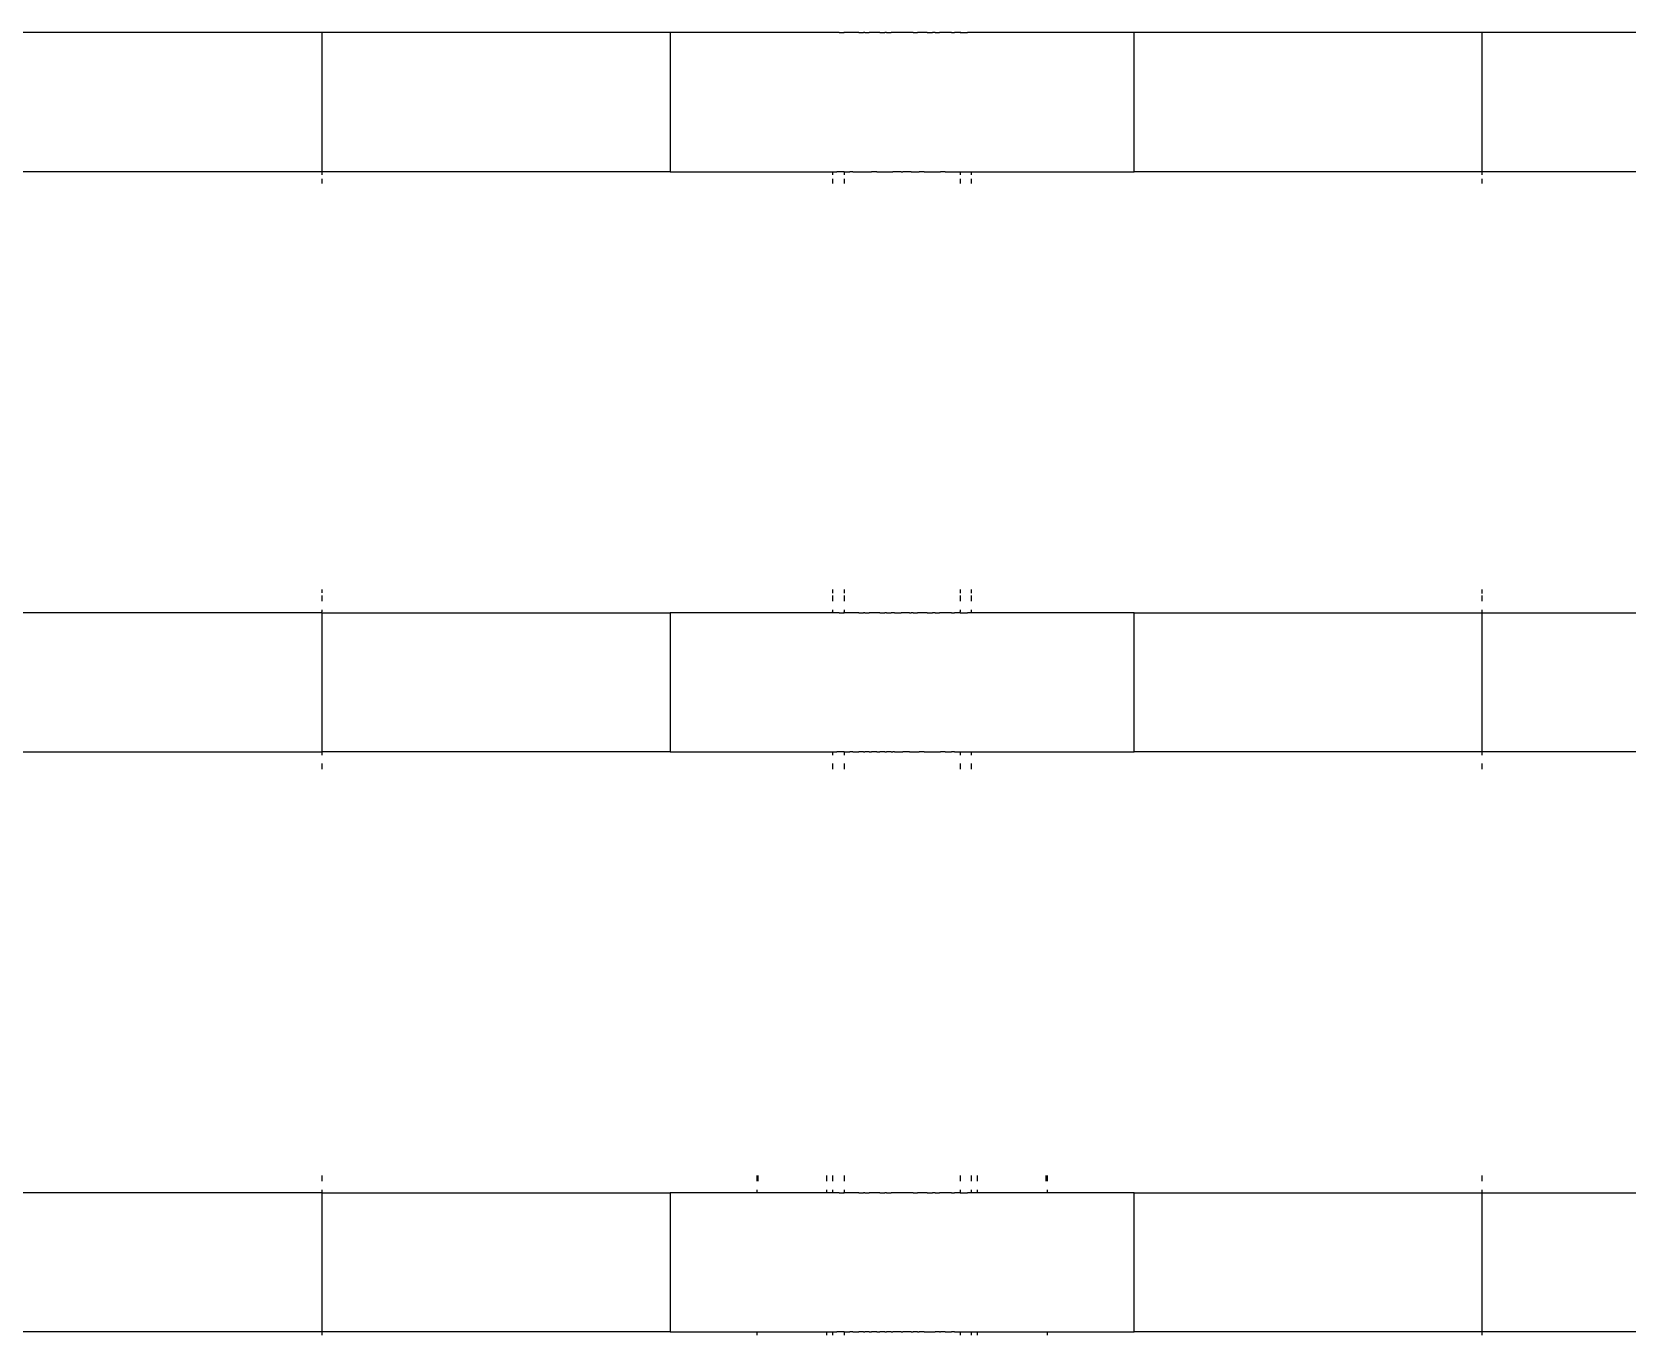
# Model space of a CAD drawing. Header units: millimetres. Extents: x 21 to 5427, y 20 to 4028.
# Drawn here: x 3200.4 to 3337.9, y 2822.3 to 2934.7 of the extents above; entities that cross this region are included whole.
import ezdxf

# ---------------------------------------------------------------- set-up
doc = ezdxf.new("R2010")
doc.units = ezdxf.units.MM

msp = doc.modelspace()

# ---------------------------------------------------------------- linework, layer by layer
for p, q in [((3225.38, 2934.59), (3185.38, 2934.59)), ((3225.38, 2934.65), (3225.38, 2934.59)), ((3255.38, 2934.59), (3225.38, 2934.59)), ((3225.38, 2934.59), (3225.38, 2922.59)), ((3255.38, 2934.59), (3255.38, 2922.59)), ((3255.47, 2934.59), (3255.38, 2934.59)), ((3255.59, 2934.59), (3255.47, 2934.59)), ((3255.74, 2934.59), (3255.59, 2934.59)), ((3255.95, 2934.59), (3255.74, 2934.59)), ((3256.19, 2934.59), (3255.95, 2934.59)), ((3256.48, 2934.59), (3256.19, 2934.59)), ((3256.82, 2934.59), (3256.48, 2934.59)), ((3257.19, 2934.59), (3256.82, 2934.59)), ((3257.61, 2934.59), (3257.19, 2934.59)), ((3258.06, 2934.59), (3257.61, 2934.59)), ((3258.56, 2934.59), (3258.06, 2934.59)), ((3259.09, 2934.59), (3258.56, 2934.59)), ((3259.66, 2934.59), (3259.09, 2934.59)), ((3260.27, 2934.59), (3259.66, 2934.59)), ((3260.91, 2934.59), (3260.27, 2934.59)), ((3261.58, 2934.59), (3260.91, 2934.59)), ((3262.29, 2934.59), (3261.58, 2934.59)), ((3263.02, 2934.59), (3262.29, 2934.59)), ((3263.78, 2934.59), (3263.02, 2934.59)), ((3264.57, 2934.59), (3263.78, 2934.59)), ((3265.38, 2934.59), (3264.57, 2934.59)), ((3266.22, 2934.59), (3265.38, 2934.59)), ((3267.07, 2934.59), (3266.22, 2934.59)), ((3267.95, 2934.59), (3267.07, 2934.59)), ((3268.84, 2934.59), (3267.95, 2934.59)), ((3269.38, 2934.59), (3268.84, 2934.59)), ((3269.38, 2934.59), (3269.38, 2934.65)), ((3269.75, 2934.59), (3269.38, 2934.59)), ((3269.97, 2934.59), (3269.75, 2934.59)), ((3269.97, 2934.59), (3270.38, 2934.59)), ((3270.38, 2934.65), (3270.38, 2934.59)), ((3270.43, 2934.59), (3270.38, 2934.59)), ((3270.57, 2934.59), (3270.43, 2934.59)), ((3270.61, 2934.59), (3270.57, 2934.59)), ((3270.66, 2934.59), (3270.61, 2934.59)), ((3270.8, 2934.59), (3270.66, 2934.59)), ((3270.87, 2934.59), (3270.8, 2934.59)), ((3271.14, 2934.59), (3270.87, 2934.59)), ((3271.24, 2934.59), (3271.14, 2934.59)), ((3271.56, 2934.59), (3271.24, 2934.59)), ((3271.58, 2934.59), (3271.56, 2934.59)), ((3271.65, 2934.59), (3271.58, 2934.59)), ((3271.65, 2934.59), (3272.05, 2934.59)), ((3272.16, 2934.59), (3272.05, 2934.59)), ((3272.16, 2934.59), (3272.54, 2934.59)), ((3272.62, 2934.59), (3272.54, 2934.59)), ((3272.74, 2934.59), (3272.62, 2934.59)), ((3273.22, 2934.59), (3272.74, 2934.59)), ((3273.37, 2934.59), (3273.22, 2934.59)), ((3273.48, 2934.59), (3273.37, 2934.59)), ((3273.48, 2934.59), (3273.9, 2934.59)), ((3274.05, 2934.59), (3273.9, 2934.59)), ((3274.05, 2934.59), (3274.43, 2934.59)), ((3274.6, 2934.59), (3274.43, 2934.59)), ((3274.74, 2934.59), (3274.6, 2934.59)), ((3275.31, 2934.59), (3274.74, 2934.59)), ((3275.38, 2934.59), (3275.31, 2934.59)), ((3275.46, 2934.59), (3275.38, 2934.59)), ((3276.02, 2934.59), (3275.46, 2934.59)), ((3276.17, 2934.59), (3276.02, 2934.59)), ((3276.33, 2934.59), (3276.17, 2934.59)), ((3276.33, 2934.59), (3276.72, 2934.59)), ((3276.86, 2934.59), (3276.72, 2934.59)), ((3277.28, 2934.59), (3276.86, 2934.59)), ((3277.39, 2934.59), (3277.28, 2934.59)), ((3277.54, 2934.59), (3277.39, 2934.59)), ((3277.54, 2934.59), (3278.02, 2934.59)), ((3278.15, 2934.59), (3278.02, 2934.59)), ((3278.23, 2934.59), (3278.15, 2934.59)), ((3278.23, 2934.59), (3278.6, 2934.59)), ((3278.71, 2934.59), (3278.6, 2934.59)), ((3279.11, 2934.59), (3278.71, 2934.59)), ((3279.18, 2934.59), (3279.11, 2934.59)), ((3279.21, 2934.59), (3279.18, 2934.59)), ((3279.52, 2934.59), (3279.21, 2934.59)), ((3279.63, 2934.59), (3279.52, 2934.59)), ((3279.63, 2934.59), (3279.9, 2934.59)), ((3279.96, 2934.59), (3279.9, 2934.59)), ((3280.1, 2934.59), (3279.96, 2934.59)), ((3280.16, 2934.59), (3280.1, 2934.59)), ((3280.2, 2934.59), (3280.16, 2934.59)), ((3280.34, 2934.59), (3280.2, 2934.59)), ((3280.38, 2934.59), (3280.34, 2934.59)), ((3280.38, 2934.65), (3280.38, 2934.59)), ((3280.38, 2934.59), (3280.79, 2934.59)), ((3280.79, 2934.59), (3281.02, 2934.59)), ((3281.38, 2934.59), (3281.02, 2934.59)), ((3281.38, 2934.65), (3281.38, 2934.59)), ((3281.92, 2934.59), (3281.38, 2934.59)), ((3282.82, 2934.59), (3281.92, 2934.59)), ((3283.69, 2934.59), (3282.82, 2934.59)), ((3284.55, 2934.59), (3283.69, 2934.59)), ((3285.38, 2934.59), (3284.55, 2934.59)), ((3286.2, 2934.59), (3285.38, 2934.59)), ((3286.98, 2934.59), (3286.2, 2934.59)), ((3287.75, 2934.59), (3286.98, 2934.59)), ((3288.48, 2934.59), (3287.75, 2934.59)), ((3289.18, 2934.59), (3288.48, 2934.59)), ((3289.86, 2934.59), (3289.18, 2934.59)), ((3290.5, 2934.59), (3289.86, 2934.59)), ((3291.1, 2934.59), (3290.5, 2934.59)), ((3291.67, 2934.59), (3291.1, 2934.59)), ((3292.21, 2934.59), (3291.67, 2934.59)), ((3292.7, 2934.59), (3292.21, 2934.59)), ((3293.16, 2934.59), (3292.7, 2934.59)), ((3293.58, 2934.59), (3293.16, 2934.59)), ((3293.95, 2934.59), (3293.58, 2934.59)), ((3294.28, 2934.59), (3293.95, 2934.59)), ((3294.57, 2934.59), (3294.28, 2934.59)), ((3294.82, 2934.59), (3294.57, 2934.59)), ((3295.02, 2934.59), (3294.82, 2934.59)), ((3295.18, 2934.59), (3295.02, 2934.59)), ((3295.29, 2934.59), (3295.18, 2934.59)), ((3295.38, 2934.59), (3295.29, 2934.59)), ((3295.38, 2922.59), (3295.38, 2934.59)), ((3325.38, 2934.59), (3295.38, 2934.59)), ((3325.38, 2934.59), (3325.38, 2934.65)), ((3325.38, 2922.59), (3325.38, 2934.59)), ((3365.38, 2934.59), (3325.38, 2934.59)), ((3225.38, 2922.59), (3185.38, 2922.59)), ((3225.38, 2922.59), (3225.38, 2922.55)), ((3255.38, 2922.59), (3225.38, 2922.59)), ((3225.38, 2922.55), (3225.38, 2922.52)), ((3225.38, 2922.52), (3225.38, 2922.32)), ((3225.38, 2922), (3225.38, 2921.59)), ((3255.38, 2922.59), (3255.47, 2922.59)), ((3255.47, 2922.59), (3255.59, 2922.59)), ((3255.59, 2922.59), (3255.74, 2922.59)), ((3255.74, 2922.59), (3255.95, 2922.59)), ((3255.95, 2922.59), (3256.19, 2922.59)), ((3256.19, 2922.59), (3256.48, 2922.59)), ((3256.48, 2922.59), (3256.82, 2922.59)), ((3256.82, 2922.59), (3257.19, 2922.59)), ((3257.19, 2922.59), (3257.61, 2922.59)), ((3257.61, 2922.59), (3258.06, 2922.59)), ((3258.06, 2922.59), (3258.56, 2922.59)), ((3258.56, 2922.59), (3259.09, 2922.59)), ((3259.09, 2922.59), (3259.66, 2922.59)), ((3259.66, 2922.59), (3260.27, 2922.59)), ((3260.27, 2922.59), (3260.91, 2922.59)), ((3260.91, 2922.59), (3261.58, 2922.59)), ((3261.58, 2922.59), (3262.29, 2922.59)), ((3262.29, 2922.59), (3263.02, 2922.59)), ((3263.02, 2922.59), (3263.78, 2922.59)), ((3263.78, 2922.59), (3264.57, 2922.59)), ((3264.57, 2922.59), (3265.38, 2922.59)), ((3265.38, 2922.59), (3266.22, 2922.59)), ((3266.22, 2922.59), (3267.07, 2922.59)), ((3267.07, 2922.59), (3267.95, 2922.59)), ((3267.95, 2922.59), (3268.84, 2922.59)), ((3268.84, 2922.59), (3269.38, 2922.59)), ((3269.38, 2922.59), (3269.75, 2922.59)), ((3269.38, 2922.59), (3269.38, 2922.55)), ((3269.38, 2922.55), (3269.38, 2922.52)), ((3269.38, 2922.52), (3269.38, 2922.32)), ((3269.38, 2922), (3269.38, 2921.59)), ((3269.97, 2922.59), (3269.75, 2922.59)), ((3270.38, 2922.59), (3269.97, 2922.59)), ((3270.38, 2922.59), (3270.43, 2922.59)), ((3270.38, 2922.59), (3270.38, 2922.55)), ((3270.38, 2922.55), (3270.38, 2922.52)), ((3270.38, 2922.52), (3270.38, 2922.32)), ((3270.38, 2922), (3270.38, 2921.59)), ((3270.43, 2922.59), (3270.57, 2922.59)), ((3270.57, 2922.59), (3270.61, 2922.59)), ((3270.61, 2922.59), (3270.66, 2922.59)), ((3270.66, 2922.59), (3270.8, 2922.59)), ((3270.8, 2922.59), (3270.87, 2922.59)), ((3271.14, 2922.59), (3270.87, 2922.59)), ((3271.14, 2922.59), (3271.24, 2922.59)), ((3271.24, 2922.59), (3271.56, 2922.59)), ((3271.56, 2922.59), (3271.58, 2922.59)), ((3271.58, 2922.59), (3271.65, 2922.59)), ((3271.65, 2922.59), (3272.05, 2922.59)), ((3272.05, 2922.59), (3272.16, 2922.59)), ((3272.16, 2922.59), (3272.54, 2922.59)), ((3272.54, 2922.59), (3272.62, 2922.59)), ((3272.62, 2922.59), (3272.74, 2922.59)), ((3273.22, 2922.59), (3272.74, 2922.59)), ((3273.22, 2922.59), (3273.37, 2922.59)), ((3273.37, 2922.59), (3273.48, 2922.59)), ((3273.48, 2922.59), (3273.9, 2922.59)), ((3273.9, 2922.59), (3274.05, 2922.59)), ((3274.05, 2922.59), (3274.43, 2922.59)), ((3274.43, 2922.59), (3274.6, 2922.59)), ((3274.74, 2922.59), (3274.6, 2922.59)), ((3275.31, 2922.59), (3274.74, 2922.59)), ((3275.31, 2922.59), (3275.38, 2922.59)), ((3275.38, 2922.59), (3275.46, 2922.59)), ((3276.02, 2922.59), (3275.46, 2922.59)), ((3276.17, 2922.59), (3276.02, 2922.59)), ((3276.17, 2922.59), (3276.33, 2922.59)), ((3276.33, 2922.59), (3276.72, 2922.59)), ((3276.72, 2922.59), (3276.86, 2922.59)), ((3277.28, 2922.59), (3276.86, 2922.59)), ((3277.28, 2922.59), (3277.39, 2922.59)), ((3277.39, 2922.59), (3277.54, 2922.59)), ((3277.54, 2922.59), (3278.02, 2922.59)), ((3278.02, 2922.59), (3278.15, 2922.59)), ((3278.15, 2922.59), (3278.23, 2922.59)), ((3278.23, 2922.59), (3278.6, 2922.59)), ((3278.6, 2922.59), (3278.71, 2922.59)), ((3279.11, 2922.59), (3278.71, 2922.59)), ((3279.11, 2922.59), (3279.18, 2922.59)), ((3279.18, 2922.59), (3279.21, 2922.59)), ((3279.21, 2922.59), (3279.52, 2922.59)), ((3279.52, 2922.59), (3279.63, 2922.59)), ((3279.63, 2922.59), (3279.9, 2922.59)), ((3279.9, 2922.59), (3279.96, 2922.59)), ((3279.96, 2922.59), (3280.1, 2922.59)), ((3280.1, 2922.59), (3280.16, 2922.59)), ((3280.16, 2922.59), (3280.2, 2922.59)), ((3280.2, 2922.59), (3280.34, 2922.59)), ((3280.34, 2922.59), (3280.38, 2922.59)), ((3280.38, 2922.59), (3280.38, 2922.55)), ((3280.38, 2922.59), (3280.79, 2922.59)), ((3280.38, 2922.55), (3280.38, 2922.52)), ((3280.38, 2922.52), (3280.38, 2922.32)), ((3280.38, 2922), (3280.38, 2921.59)), ((3280.79, 2922.59), (3281.02, 2922.59)), ((3281.02, 2922.59), (3281.38, 2922.59)), ((3281.38, 2922.59), (3281.92, 2922.59)), ((3281.38, 2922.55), (3281.38, 2922.59)), ((3281.38, 2922.52), (3281.38, 2922.55)), ((3281.38, 2922.32), (3281.38, 2922.52)), ((3281.38, 2921.59), (3281.38, 2922)), ((3281.92, 2922.59), (3282.82, 2922.59)), ((3282.82, 2922.59), (3283.69, 2922.59)), ((3283.69, 2922.59), (3284.55, 2922.59)), ((3284.55, 2922.59), (3285.38, 2922.59)), ((3285.38, 2922.59), (3286.2, 2922.59)), ((3286.2, 2922.59), (3286.98, 2922.59)), ((3286.98, 2922.59), (3287.75, 2922.59)), ((3287.75, 2922.59), (3288.48, 2922.59)), ((3288.48, 2922.59), (3289.18, 2922.59)), ((3289.18, 2922.59), (3289.86, 2922.59)), ((3289.86, 2922.59), (3290.5, 2922.59)), ((3290.5, 2922.59), (3291.1, 2922.59)), ((3291.1, 2922.59), (3291.67, 2922.59)), ((3291.67, 2922.59), (3292.21, 2922.59)), ((3292.21, 2922.59), (3292.7, 2922.59)), ((3292.7, 2922.59), (3293.16, 2922.59)), ((3293.16, 2922.59), (3293.58, 2922.59)), ((3293.58, 2922.59), (3293.95, 2922.59)), ((3293.95, 2922.59), (3294.28, 2922.59)), ((3294.28, 2922.59), (3294.57, 2922.59)), ((3294.57, 2922.59), (3294.82, 2922.59)), ((3294.82, 2922.59), (3295.02, 2922.59)), ((3295.02, 2922.59), (3295.18, 2922.59)), ((3295.18, 2922.59), (3295.29, 2922.59)), ((3295.29, 2922.59), (3295.38, 2922.59)), ((3325.38, 2922.59), (3295.38, 2922.59)), ((3325.38, 2922.55), (3325.38, 2922.59)), ((3365.38, 2922.59), (3325.38, 2922.59)), ((3325.38, 2922.52), (3325.38, 2922.55)), ((3325.38, 2922.32), (3325.38, 2922.52)), ((3325.38, 2921.59), (3325.38, 2922)), ((3225.38, 2886.59), (3225.38, 2886.29)), ((3269.38, 2886.59), (3269.38, 2886.27)), ((3270.38, 2886.59), (3270.38, 2886.27)), ((3280.38, 2886.59), (3280.38, 2886.27)), ((3281.38, 2886.27), (3281.38, 2886.59)), ((3325.38, 2886.25), (3325.38, 2886.59)), ((3225.38, 2886.07), (3225.38, 2885.59)), ((3225.38, 2884.85), (3225.38, 2884.65)), ((3269.38, 2886.07), (3269.38, 2885.59)), ((3269.38, 2884.85), (3269.38, 2884.65)), ((3270.38, 2886.07), (3270.38, 2885.59)), ((3270.38, 2884.85), (3270.38, 2884.65)), ((3280.38, 2886.07), (3280.38, 2885.59)), ((3280.38, 2884.85), (3280.38, 2884.65)), ((3281.38, 2885.59), (3281.38, 2886.07)), ((3281.38, 2884.65), (3281.38, 2884.85)), ((3325.38, 2885.59), (3325.38, 2886.07)), ((3325.38, 2884.63), (3325.38, 2884.85)), ((3225.38, 2884.59), (3185.38, 2884.59)), ((3225.38, 2884.59), (3225.38, 2884.65)), ((3225.38, 2884.59), (3255.38, 2884.59)), ((3225.38, 2884.59), (3225.38, 2872.59)), ((3255.38, 2884.59), (3255.38, 2872.59)), ((3255.47, 2884.59), (3255.38, 2884.59)), ((3255.59, 2884.59), (3255.47, 2884.59)), ((3255.74, 2884.59), (3255.59, 2884.59)), ((3255.95, 2884.59), (3255.74, 2884.59)), ((3256.19, 2884.59), (3255.95, 2884.59)), ((3256.48, 2884.59), (3256.19, 2884.59)), ((3256.82, 2884.59), (3256.48, 2884.59)), ((3257.19, 2884.59), (3256.82, 2884.59)), ((3257.61, 2884.59), (3257.19, 2884.59)), ((3258.06, 2884.59), (3257.61, 2884.59)), ((3258.56, 2884.59), (3258.06, 2884.59)), ((3259.09, 2884.59), (3258.56, 2884.59)), ((3259.66, 2884.59), (3259.09, 2884.59)), ((3260.27, 2884.59), (3259.66, 2884.59)), ((3260.91, 2884.59), (3260.27, 2884.59)), ((3261.58, 2884.59), (3260.91, 2884.59)), ((3262.29, 2884.59), (3261.58, 2884.59)), ((3263.02, 2884.59), (3262.29, 2884.59)), ((3263.78, 2884.59), (3263.02, 2884.59)), ((3264.57, 2884.59), (3263.78, 2884.59)), ((3265.38, 2884.59), (3264.57, 2884.59)), ((3266.22, 2884.59), (3265.38, 2884.59)), ((3267.07, 2884.59), (3266.22, 2884.59)), ((3267.95, 2884.59), (3267.07, 2884.59)), ((3268.84, 2884.59), (3267.95, 2884.59)), ((3269.38, 2884.59), (3268.84, 2884.59)), ((3269.38, 2884.59), (3269.38, 2884.65)), ((3269.75, 2884.59), (3269.38, 2884.59)), ((3269.97, 2884.59), (3269.75, 2884.59)), ((3269.97, 2884.59), (3270.38, 2884.59)), ((3270.38, 2884.59), (3270.38, 2884.65)), ((3270.43, 2884.59), (3270.38, 2884.59)), ((3270.57, 2884.59), (3270.43, 2884.59)), ((3270.61, 2884.59), (3270.57, 2884.59)), ((3270.66, 2884.59), (3270.61, 2884.59)), ((3270.8, 2884.59), (3270.66, 2884.59)), ((3270.87, 2884.59), (3270.8, 2884.59)), ((3271.14, 2884.59), (3270.87, 2884.59)), ((3271.24, 2884.59), (3271.14, 2884.59)), ((3271.56, 2884.59), (3271.24, 2884.59)), ((3271.58, 2884.59), (3271.56, 2884.59)), ((3271.65, 2884.59), (3271.58, 2884.59)), ((3271.65, 2884.59), (3272.05, 2884.59)), ((3272.16, 2884.59), (3272.05, 2884.59)), ((3272.16, 2884.59), (3272.54, 2884.59)), ((3272.62, 2884.59), (3272.54, 2884.59)), ((3272.74, 2884.59), (3272.62, 2884.59)), ((3273.22, 2884.59), (3272.74, 2884.59)), ((3273.37, 2884.59), (3273.22, 2884.59)), ((3273.48, 2884.59), (3273.37, 2884.59)), ((3273.48, 2884.59), (3273.9, 2884.59)), ((3274.05, 2884.59), (3273.9, 2884.59)), ((3274.05, 2884.59), (3274.43, 2884.59)), ((3274.6, 2884.59), (3274.43, 2884.59)), ((3274.74, 2884.59), (3274.6, 2884.59)), ((3274.74, 2884.59), (3275.31, 2884.59)), ((3275.38, 2884.59), (3275.31, 2884.59)), ((3275.46, 2884.59), (3275.38, 2884.59)), ((3276.02, 2884.59), (3275.46, 2884.59)), ((3276.02, 2884.59), (3276.17, 2884.59)), ((3276.33, 2884.59), (3276.17, 2884.59)), ((3276.33, 2884.59), (3276.72, 2884.59)), ((3276.86, 2884.59), (3276.72, 2884.59)), ((3277.28, 2884.59), (3276.86, 2884.59)), ((3277.39, 2884.59), (3277.28, 2884.59)), ((3277.54, 2884.59), (3277.39, 2884.59)), ((3277.54, 2884.59), (3278.02, 2884.59)), ((3278.15, 2884.59), (3278.02, 2884.59)), ((3278.23, 2884.59), (3278.15, 2884.59)), ((3278.23, 2884.59), (3278.6, 2884.59)), ((3278.71, 2884.59), (3278.6, 2884.59)), ((3279.11, 2884.59), (3278.71, 2884.59)), ((3279.18, 2884.59), (3279.11, 2884.59)), ((3279.21, 2884.59), (3279.18, 2884.59)), ((3279.52, 2884.59), (3279.21, 2884.59)), ((3279.63, 2884.59), (3279.52, 2884.59)), ((3279.63, 2884.59), (3279.9, 2884.59)), ((3279.96, 2884.59), (3279.9, 2884.59)), ((3280.1, 2884.59), (3279.96, 2884.59)), ((3280.16, 2884.59), (3280.1, 2884.59)), ((3280.2, 2884.59), (3280.16, 2884.59)), ((3280.34, 2884.59), (3280.2, 2884.59)), ((3280.38, 2884.59), (3280.34, 2884.59)), ((3280.38, 2884.59), (3280.38, 2884.65)), ((3280.38, 2884.59), (3280.79, 2884.59)), ((3280.79, 2884.59), (3281.02, 2884.59)), ((3281.38, 2884.59), (3281.02, 2884.59)), ((3281.38, 2884.59), (3281.38, 2884.65)), ((3281.92, 2884.59), (3281.38, 2884.59)), ((3282.82, 2884.59), (3281.92, 2884.59)), ((3283.69, 2884.59), (3282.82, 2884.59)), ((3284.55, 2884.59), (3283.69, 2884.59)), ((3285.38, 2884.59), (3284.55, 2884.59)), ((3286.2, 2884.59), (3285.38, 2884.59)), ((3286.98, 2884.59), (3286.2, 2884.59)), ((3287.75, 2884.59), (3286.98, 2884.59)), ((3288.48, 2884.59), (3287.75, 2884.59)), ((3289.18, 2884.59), (3288.48, 2884.59)), ((3289.86, 2884.59), (3289.18, 2884.59)), ((3290.5, 2884.59), (3289.86, 2884.59)), ((3291.1, 2884.59), (3290.5, 2884.59)), ((3291.67, 2884.59), (3291.1, 2884.59)), ((3292.21, 2884.59), (3291.67, 2884.59)), ((3292.7, 2884.59), (3292.21, 2884.59)), ((3293.16, 2884.59), (3292.7, 2884.59)), ((3293.58, 2884.59), (3293.16, 2884.59)), ((3293.95, 2884.59), (3293.58, 2884.59)), ((3294.28, 2884.59), (3293.95, 2884.59)), ((3294.57, 2884.59), (3294.28, 2884.59)), ((3294.82, 2884.59), (3294.57, 2884.59)), ((3295.02, 2884.59), (3294.82, 2884.59)), ((3295.18, 2884.59), (3295.02, 2884.59)), ((3295.29, 2884.59), (3295.18, 2884.59)), ((3295.38, 2884.59), (3295.29, 2884.59)), ((3295.38, 2872.59), (3295.38, 2884.59)), ((3295.38, 2884.59), (3325.38, 2884.59)), ((3325.38, 2884.59), (3325.38, 2884.63)), ((3325.38, 2872.59), (3325.38, 2884.59)), ((3325.38, 2884.59), (3365.38, 2884.59)), ((3185.38, 2872.59), (3225.38, 2872.59)), ((3255.38, 2872.59), (3225.38, 2872.59)), ((3225.38, 2872.59), (3225.38, 2872.55)), ((3225.38, 2872.55), (3225.38, 2872.52)), ((3225.38, 2872.52), (3225.38, 2872.32)), ((3255.38, 2872.59), (3255.47, 2872.59)), ((3255.47, 2872.59), (3255.59, 2872.59)), ((3255.59, 2872.59), (3255.74, 2872.59)), ((3255.74, 2872.59), (3255.95, 2872.59)), ((3255.95, 2872.59), (3256.19, 2872.59)), ((3256.19, 2872.59), (3256.48, 2872.59)), ((3256.48, 2872.59), (3256.82, 2872.59)), ((3256.82, 2872.59), (3257.19, 2872.59)), ((3257.19, 2872.59), (3257.61, 2872.59)), ((3257.61, 2872.59), (3258.06, 2872.59)), ((3258.06, 2872.59), (3258.56, 2872.59)), ((3258.56, 2872.59), (3259.09, 2872.59)), ((3259.09, 2872.59), (3259.66, 2872.59)), ((3259.66, 2872.59), (3260.27, 2872.59)), ((3260.27, 2872.59), (3260.91, 2872.59)), ((3260.91, 2872.59), (3261.58, 2872.59)), ((3261.58, 2872.59), (3262.29, 2872.59)), ((3262.29, 2872.59), (3263.02, 2872.59)), ((3263.02, 2872.59), (3263.78, 2872.59)), ((3263.78, 2872.59), (3264.57, 2872.59)), ((3264.57, 2872.59), (3265.38, 2872.59)), ((3265.38, 2872.59), (3266.22, 2872.59)), ((3266.22, 2872.59), (3267.07, 2872.59)), ((3267.07, 2872.59), (3267.95, 2872.59)), ((3267.95, 2872.59), (3268.84, 2872.59)), ((3268.84, 2872.59), (3269.38, 2872.59)), ((3269.38, 2872.59), (3269.75, 2872.59)), ((3269.38, 2872.59), (3269.38, 2872.52)), ((3269.38, 2872.52), (3269.38, 2872.32)), ((3269.97, 2872.59), (3269.75, 2872.59)), ((3270.38, 2872.59), (3269.97, 2872.59)), ((3270.38, 2872.59), (3270.43, 2872.59)), ((3270.38, 2872.59), (3270.38, 2872.52)), ((3270.38, 2872.52), (3270.38, 2872.32)), ((3270.43, 2872.59), (3270.57, 2872.59)), ((3270.57, 2872.59), (3270.61, 2872.59)), ((3270.61, 2872.59), (3270.66, 2872.59)), ((3270.66, 2872.59), (3270.8, 2872.59)), ((3270.8, 2872.59), (3270.87, 2872.59)), ((3271.14, 2872.59), (3270.87, 2872.59)), ((3271.14, 2872.59), (3271.24, 2872.59)), ((3271.24, 2872.59), (3271.56, 2872.59)), ((3271.56, 2872.59), (3271.58, 2872.59)), ((3271.58, 2872.59), (3271.65, 2872.59)), ((3272.05, 2872.59), (3271.65, 2872.59)), ((3272.05, 2872.59), (3272.16, 2872.59)), ((3272.54, 2872.59), (3272.16, 2872.59)), ((3272.54, 2872.59), (3272.62, 2872.59)), ((3272.62, 2872.59), (3272.74, 2872.59)), ((3273.22, 2872.59), (3272.74, 2872.59)), ((3273.22, 2872.59), (3273.37, 2872.59)), ((3273.37, 2872.59), (3273.48, 2872.59)), ((3273.9, 2872.59), (3273.48, 2872.59)), ((3273.9, 2872.59), (3274.05, 2872.59)), ((3274.43, 2872.59), (3274.05, 2872.59)), ((3274.43, 2872.59), (3274.6, 2872.59)), ((3274.74, 2872.59), (3274.6, 2872.59)), ((3274.74, 2872.59), (3275.31, 2872.59)), ((3275.31, 2872.59), (3275.38, 2872.59)), ((3275.38, 2872.59), (3275.46, 2872.59)), ((3276.02, 2872.59), (3275.46, 2872.59)), ((3276.02, 2872.59), (3276.17, 2872.59)), ((3276.17, 2872.59), (3276.33, 2872.59)), ((3276.33, 2872.59), (3276.72, 2872.59)), ((3276.72, 2872.59), (3276.86, 2872.59)), ((3277.28, 2872.59), (3276.86, 2872.59)), ((3277.28, 2872.59), (3277.39, 2872.59)), ((3277.39, 2872.59), (3277.54, 2872.59)), ((3277.54, 2872.59), (3278.02, 2872.59)), ((3278.02, 2872.59), (3278.15, 2872.59)), ((3278.15, 2872.59), (3278.23, 2872.59)), ((3278.23, 2872.59), (3278.6, 2872.59)), ((3278.6, 2872.59), (3278.71, 2872.59)), ((3279.11, 2872.59), (3278.71, 2872.59)), ((3279.11, 2872.59), (3279.18, 2872.59)), ((3279.18, 2872.59), (3279.21, 2872.59)), ((3279.21, 2872.59), (3279.52, 2872.59)), ((3279.52, 2872.59), (3279.63, 2872.59)), ((3279.9, 2872.59), (3279.63, 2872.59)), ((3279.9, 2872.59), (3279.96, 2872.59)), ((3279.96, 2872.59), (3280.1, 2872.59)), ((3280.1, 2872.59), (3280.16, 2872.59)), ((3280.16, 2872.59), (3280.2, 2872.59)), ((3280.2, 2872.59), (3280.34, 2872.59)), ((3280.34, 2872.59), (3280.38, 2872.59)), ((3280.38, 2872.59), (3280.38, 2872.52)), ((3280.38, 2872.59), (3280.79, 2872.59)), ((3280.38, 2872.52), (3280.38, 2872.32)), ((3280.79, 2872.59), (3281.02, 2872.59)), ((3281.02, 2872.59), (3281.38, 2872.59)), ((3281.38, 2872.59), (3281.92, 2872.59)), ((3281.38, 2872.52), (3281.38, 2872.59)), ((3281.38, 2872.32), (3281.38, 2872.52)), ((3281.92, 2872.59), (3282.82, 2872.59)), ((3282.82, 2872.59), (3283.69, 2872.59)), ((3283.69, 2872.59), (3284.55, 2872.59)), ((3284.55, 2872.59), (3285.38, 2872.59)), ((3285.38, 2872.59), (3286.2, 2872.59)), ((3286.2, 2872.59), (3286.98, 2872.59)), ((3286.98, 2872.59), (3287.75, 2872.59)), ((3287.75, 2872.59), (3288.48, 2872.59)), ((3288.48, 2872.59), (3289.18, 2872.59)), ((3289.18, 2872.59), (3289.86, 2872.59)), ((3289.86, 2872.59), (3290.5, 2872.59)), ((3290.5, 2872.59), (3291.1, 2872.59)), ((3291.1, 2872.59), (3291.67, 2872.59)), ((3291.67, 2872.59), (3292.21, 2872.59)), ((3292.21, 2872.59), (3292.7, 2872.59)), ((3292.7, 2872.59), (3293.16, 2872.59)), ((3293.16, 2872.59), (3293.58, 2872.59)), ((3293.58, 2872.59), (3293.95, 2872.59)), ((3293.95, 2872.59), (3294.28, 2872.59)), ((3294.28, 2872.59), (3294.57, 2872.59)), ((3294.57, 2872.59), (3294.82, 2872.59)), ((3294.82, 2872.59), (3295.02, 2872.59)), ((3295.02, 2872.59), (3295.18, 2872.59)), ((3295.18, 2872.59), (3295.29, 2872.59)), ((3295.29, 2872.59), (3295.38, 2872.59)), ((3325.38, 2872.59), (3295.38, 2872.59)), ((3325.38, 2872.55), (3325.38, 2872.59)), ((3365.38, 2872.59), (3325.38, 2872.59)), ((3325.38, 2872.52), (3325.38, 2872.55)), ((3325.38, 2872.32), (3325.38, 2872.52)), ((3225.38, 2871.59), (3225.38, 2871.1)), ((3269.38, 2871.59), (3269.38, 2871.1)), ((3270.38, 2871.59), (3270.38, 2871.1)), ((3280.38, 2871.59), (3280.38, 2871.1)), ((3281.38, 2871.1), (3281.38, 2871.59)), ((3325.38, 2871.1), (3325.38, 2871.59)), ((3225.38, 2836.07), (3225.38, 2835.59)), ((3262.88, 2835.59), (3262.88, 2836.07)), ((3262.98, 2835.59), (3262.98, 2836.07)), ((3268.88, 2836.07), (3268.88, 2835.59)), ((3269.38, 2836.07), (3269.38, 2835.59)), ((3270.38, 2836.07), (3270.38, 2835.59)), ((3280.38, 2836.07), (3280.38, 2835.59)), ((3281.38, 2835.59), (3281.38, 2836.07)), ((3281.88, 2835.59), (3281.88, 2836.07)), ((3287.78, 2836.07), (3287.78, 2835.59)), ((3287.88, 2836.07), (3287.88, 2835.59)), ((3325.38, 2835.59), (3325.38, 2836.07)), ((3225.38, 2834.59), (3185.38, 2834.59)), ((3225.38, 2834.85), (3225.38, 2834.65)), ((3225.38, 2834.59), (3225.38, 2834.65)), ((3225.38, 2834.59), (3255.38, 2834.59)), ((3225.38, 2834.59), (3225.38, 2822.59)), ((3255.38, 2834.59), (3255.38, 2822.59)), ((3255.47, 2834.59), (3255.38, 2834.59)), ((3255.59, 2834.59), (3255.47, 2834.59)), ((3255.74, 2834.59), (3255.59, 2834.59)), ((3255.95, 2834.59), (3255.74, 2834.59)), ((3256.19, 2834.59), (3255.95, 2834.59)), ((3256.48, 2834.59), (3256.19, 2834.59)), ((3256.82, 2834.59), (3256.48, 2834.59)), ((3257.19, 2834.59), (3256.82, 2834.59)), ((3257.61, 2834.59), (3257.19, 2834.59)), ((3258.06, 2834.59), (3257.61, 2834.59)), ((3258.56, 2834.59), (3258.06, 2834.59)), ((3259.09, 2834.59), (3258.56, 2834.59)), ((3259.66, 2834.59), (3259.09, 2834.59)), ((3260.27, 2834.59), (3259.66, 2834.59)), ((3260.91, 2834.59), (3260.27, 2834.59)), ((3261.58, 2834.59), (3260.91, 2834.59)), ((3262.29, 2834.59), (3261.58, 2834.59)), ((3262.88, 2834.59), (3262.29, 2834.59)), ((3262.88, 2834.65), (3262.88, 2834.85)), ((3262.88, 2834.59), (3262.88, 2834.65)), ((3263.02, 2834.59), (3262.88, 2834.59)), ((3263.78, 2834.59), (3263.02, 2834.59)), ((3264.57, 2834.59), (3263.78, 2834.59)), ((3265.38, 2834.59), (3264.57, 2834.59)), ((3266.22, 2834.59), (3265.38, 2834.59)), ((3267.07, 2834.59), (3266.22, 2834.59)), ((3267.95, 2834.59), (3267.07, 2834.59)), ((3268.84, 2834.59), (3267.95, 2834.59)), ((3268.88, 2834.59), (3268.84, 2834.59)), ((3268.88, 2834.85), (3268.88, 2834.65)), ((3268.88, 2834.59), (3268.88, 2834.65)), ((3269.38, 2834.59), (3268.88, 2834.59)), ((3269.38, 2834.85), (3269.38, 2834.65)), ((3269.38, 2834.59), (3269.38, 2834.65)), ((3269.75, 2834.59), (3269.38, 2834.59)), ((3269.97, 2834.59), (3269.75, 2834.59)), ((3269.97, 2834.59), (3270.38, 2834.59)), ((3270.38, 2834.85), (3270.38, 2834.65)), ((3270.38, 2834.59), (3270.38, 2834.65)), ((3270.43, 2834.59), (3270.38, 2834.59)), ((3270.57, 2834.59), (3270.43, 2834.59)), ((3270.61, 2834.59), (3270.57, 2834.59)), ((3270.66, 2834.59), (3270.61, 2834.59)), ((3270.8, 2834.59), (3270.66, 2834.59)), ((3270.87, 2834.59), (3270.8, 2834.59)), ((3271.14, 2834.59), (3270.87, 2834.59)), ((3271.24, 2834.59), (3271.14, 2834.59)), ((3271.56, 2834.59), (3271.24, 2834.59)), ((3271.58, 2834.59), (3271.56, 2834.59)), ((3271.65, 2834.59), (3271.58, 2834.59)), ((3271.65, 2834.59), (3272.05, 2834.59)), ((3272.16, 2834.59), (3272.05, 2834.59)), ((3272.16, 2834.59), (3272.54, 2834.59)), ((3272.62, 2834.59), (3272.54, 2834.59)), ((3272.74, 2834.59), (3272.62, 2834.59)), ((3273.22, 2834.59), (3272.74, 2834.59)), ((3273.37, 2834.59), (3273.22, 2834.59)), ((3273.48, 2834.59), (3273.37, 2834.59)), ((3273.48, 2834.59), (3273.9, 2834.59)), ((3274.05, 2834.59), (3273.9, 2834.59)), ((3274.05, 2834.59), (3274.43, 2834.59)), ((3274.6, 2834.59), (3274.43, 2834.59)), ((3274.74, 2834.59), (3274.6, 2834.59)), ((3275.31, 2834.59), (3274.74, 2834.59)), ((3275.38, 2834.59), (3275.31, 2834.59)), ((3275.46, 2834.59), (3275.38, 2834.59)), ((3276.02, 2834.59), (3275.46, 2834.59)), ((3276.17, 2834.59), (3276.02, 2834.59)), ((3276.33, 2834.59), (3276.17, 2834.59)), ((3276.33, 2834.59), (3276.72, 2834.59)), ((3276.86, 2834.59), (3276.72, 2834.59)), ((3277.28, 2834.59), (3276.86, 2834.59)), ((3277.39, 2834.59), (3277.28, 2834.59)), ((3277.54, 2834.59), (3277.39, 2834.59)), ((3277.54, 2834.59), (3278.02, 2834.59)), ((3278.15, 2834.59), (3278.02, 2834.59)), ((3278.23, 2834.59), (3278.15, 2834.59)), ((3278.23, 2834.59), (3278.6, 2834.59)), ((3278.71, 2834.59), (3278.6, 2834.59)), ((3279.11, 2834.59), (3278.71, 2834.59)), ((3279.18, 2834.59), (3279.11, 2834.59)), ((3279.21, 2834.59), (3279.18, 2834.59)), ((3279.52, 2834.59), (3279.21, 2834.59)), ((3279.63, 2834.59), (3279.52, 2834.59)), ((3279.63, 2834.59), (3279.9, 2834.59)), ((3279.96, 2834.59), (3279.9, 2834.59)), ((3280.1, 2834.59), (3279.96, 2834.59)), ((3280.16, 2834.59), (3280.1, 2834.59)), ((3280.2, 2834.59), (3280.16, 2834.59)), ((3280.34, 2834.59), (3280.2, 2834.59)), ((3280.38, 2834.59), (3280.34, 2834.59)), ((3280.38, 2834.85), (3280.38, 2834.65)), ((3280.38, 2834.59), (3280.38, 2834.65)), ((3280.38, 2834.59), (3280.79, 2834.59)), ((3280.79, 2834.59), (3281.02, 2834.59)), ((3281.38, 2834.59), (3281.02, 2834.59)), ((3281.38, 2834.65), (3281.38, 2834.85)), ((3281.38, 2834.59), (3281.38, 2834.65)), ((3281.88, 2834.59), (3281.38, 2834.59)), ((3281.88, 2834.65), (3281.88, 2834.85)), ((3281.88, 2834.59), (3281.88, 2834.65)), ((3281.92, 2834.59), (3281.88, 2834.59)), ((3282.82, 2834.59), (3281.92, 2834.59)), ((3283.69, 2834.59), (3282.82, 2834.59)), ((3284.55, 2834.59), (3283.69, 2834.59)), ((3285.38, 2834.59), (3284.55, 2834.59)), ((3286.2, 2834.59), (3285.38, 2834.59)), ((3286.98, 2834.59), (3286.2, 2834.59)), ((3287.75, 2834.59), (3286.98, 2834.59)), ((3287.88, 2834.59), (3287.75, 2834.59)), ((3287.88, 2834.85), (3287.88, 2834.65)), ((3287.88, 2834.59), (3287.88, 2834.65)), ((3288.48, 2834.59), (3287.88, 2834.59)), ((3289.18, 2834.59), (3288.48, 2834.59)), ((3289.86, 2834.59), (3289.18, 2834.59)), ((3290.5, 2834.59), (3289.86, 2834.59)), ((3291.1, 2834.59), (3290.5, 2834.59)), ((3291.67, 2834.59), (3291.1, 2834.59)), ((3292.21, 2834.59), (3291.67, 2834.59)), ((3292.7, 2834.59), (3292.21, 2834.59)), ((3293.16, 2834.59), (3292.7, 2834.59)), ((3293.58, 2834.59), (3293.16, 2834.59)), ((3293.95, 2834.59), (3293.58, 2834.59)), ((3294.28, 2834.59), (3293.95, 2834.59)), ((3294.57, 2834.59), (3294.28, 2834.59)), ((3294.82, 2834.59), (3294.57, 2834.59)), ((3295.02, 2834.59), (3294.82, 2834.59)), ((3295.18, 2834.59), (3295.02, 2834.59)), ((3295.29, 2834.59), (3295.18, 2834.59)), ((3295.38, 2834.59), (3295.29, 2834.59)), ((3295.38, 2822.59), (3295.38, 2834.59)), ((3295.38, 2834.59), (3325.38, 2834.59)), ((3325.38, 2834.65), (3325.38, 2834.85)), ((3325.38, 2834.59), (3325.38, 2834.65)), ((3325.38, 2822.59), (3325.38, 2834.59)), ((3325.38, 2834.59), (3365.38, 2834.59)), ((3225.38, 2822.59), (3194.83, 2822.59)), ((3225.38, 2822.59), (3225.38, 2822.56)), ((3255.38, 2822.59), (3225.38, 2822.59)), ((3225.38, 2822.56), (3225.38, 2822.52)), ((3225.38, 2822.52), (3225.38, 2822.32)), ((3255.38, 2822.59), (3255.47, 2822.59)), ((3255.47, 2822.59), (3255.59, 2822.59)), ((3255.59, 2822.59), (3255.74, 2822.59)), ((3255.74, 2822.59), (3255.95, 2822.59)), ((3255.95, 2822.59), (3256.19, 2822.59)), ((3256.19, 2822.59), (3256.48, 2822.59)), ((3256.48, 2822.59), (3256.82, 2822.59)), ((3256.82, 2822.59), (3257.19, 2822.59)), ((3257.19, 2822.59), (3257.61, 2822.59)), ((3257.61, 2822.59), (3258.06, 2822.59)), ((3258.06, 2822.59), (3258.56, 2822.59)), ((3258.56, 2822.59), (3259.09, 2822.59)), ((3259.09, 2822.59), (3259.66, 2822.59)), ((3259.66, 2822.59), (3260.27, 2822.59)), ((3260.27, 2822.59), (3260.91, 2822.59)), ((3260.91, 2822.59), (3261.58, 2822.59)), ((3261.58, 2822.59), (3262.29, 2822.59)), ((3262.29, 2822.59), (3262.88, 2822.59)), ((3262.88, 2822.59), (3263.02, 2822.59)), ((3262.88, 2822.56), (3262.88, 2822.59)), ((3262.88, 2822.52), (3262.88, 2822.56)), ((3262.88, 2822.32), (3262.88, 2822.52)), ((3263.02, 2822.59), (3263.78, 2822.59)), ((3263.78, 2822.59), (3264.57, 2822.59)), ((3264.57, 2822.59), (3265.38, 2822.59)), ((3265.38, 2822.59), (3266.22, 2822.59)), ((3266.22, 2822.59), (3267.07, 2822.59)), ((3267.07, 2822.59), (3267.95, 2822.59)), ((3267.95, 2822.59), (3268.84, 2822.59)), ((3268.84, 2822.59), (3268.88, 2822.59)), ((3268.88, 2822.59), (3268.88, 2822.56)), ((3268.88, 2822.59), (3269.38, 2822.59)), ((3268.88, 2822.56), (3268.88, 2822.52)), ((3268.88, 2822.52), (3268.88, 2822.32)), ((3269.38, 2822.59), (3269.75, 2822.59)), ((3269.38, 2822.59), (3269.38, 2822.56)), ((3269.38, 2822.56), (3269.38, 2822.52)), ((3269.38, 2822.52), (3269.38, 2822.32)), ((3269.97, 2822.59), (3269.75, 2822.59)), ((3270.38, 2822.59), (3269.97, 2822.59)), ((3270.38, 2822.59), (3270.43, 2822.59)), ((3270.38, 2822.59), (3270.38, 2822.56)), ((3270.38, 2822.56), (3270.38, 2822.52)), ((3270.38, 2822.52), (3270.38, 2822.32)), ((3270.43, 2822.59), (3270.57, 2822.59)), ((3270.57, 2822.59), (3270.61, 2822.59)), ((3270.61, 2822.59), (3270.66, 2822.59)), ((3270.66, 2822.59), (3270.8, 2822.59)), ((3270.8, 2822.59), (3270.87, 2822.59)), ((3271.14, 2822.59), (3270.87, 2822.59)), ((3271.14, 2822.59), (3271.24, 2822.59)), ((3271.24, 2822.59), (3271.56, 2822.59)), ((3271.56, 2822.59), (3271.58, 2822.59)), ((3271.58, 2822.59), (3271.65, 2822.59)), ((3272.05, 2822.59), (3271.65, 2822.59)), ((3272.05, 2822.59), (3272.16, 2822.59)), ((3272.54, 2822.59), (3272.16, 2822.59)), ((3272.54, 2822.59), (3272.62, 2822.59)), ((3272.62, 2822.59), (3272.74, 2822.59)), ((3273.22, 2822.59), (3272.74, 2822.59)), ((3273.22, 2822.59), (3273.37, 2822.59)), ((3273.37, 2822.59), (3273.48, 2822.59)), ((3273.9, 2822.59), (3273.48, 2822.59)), ((3273.9, 2822.59), (3274.05, 2822.59)), ((3274.43, 2822.59), (3274.05, 2822.59)), ((3274.43, 2822.59), (3274.6, 2822.59)), ((3274.74, 2822.59), (3274.6, 2822.59)), ((3275.31, 2822.59), (3274.74, 2822.59)), ((3275.31, 2822.59), (3275.38, 2822.59)), ((3275.38, 2822.59), (3275.46, 2822.59)), ((3276.02, 2822.59), (3275.46, 2822.59)), ((3276.17, 2822.59), (3276.02, 2822.59)), ((3276.17, 2822.59), (3276.33, 2822.59)), ((3276.72, 2822.59), (3276.33, 2822.59)), ((3276.72, 2822.59), (3276.86, 2822.59)), ((3277.28, 2822.59), (3276.86, 2822.59)), ((3277.28, 2822.59), (3277.39, 2822.59)), ((3277.39, 2822.59), (3277.54, 2822.59)), ((3277.54, 2822.59), (3278.02, 2822.59)), ((3278.02, 2822.59), (3278.15, 2822.59)), ((3278.15, 2822.59), (3278.23, 2822.59)), ((3278.6, 2822.59), (3278.23, 2822.59)), ((3278.6, 2822.59), (3278.71, 2822.59)), ((3279.11, 2822.59), (3278.71, 2822.59)), ((3279.11, 2822.59), (3279.18, 2822.59)), ((3279.18, 2822.59), (3279.21, 2822.59)), ((3279.21, 2822.59), (3279.52, 2822.59)), ((3279.52, 2822.59), (3279.63, 2822.59)), ((3279.9, 2822.59), (3279.63, 2822.59)), ((3279.9, 2822.59), (3279.96, 2822.59)), ((3279.96, 2822.59), (3280.1, 2822.59)), ((3280.1, 2822.59), (3280.16, 2822.59)), ((3280.16, 2822.59), (3280.2, 2822.59)), ((3280.2, 2822.59), (3280.34, 2822.59)), ((3280.34, 2822.59), (3280.38, 2822.59)), ((3280.38, 2822.59), (3280.38, 2822.56)), ((3280.38, 2822.59), (3280.79, 2822.59)), ((3280.38, 2822.56), (3280.38, 2822.52)), ((3280.38, 2822.52), (3280.38, 2822.32)), ((3280.79, 2822.59), (3281.02, 2822.59)), ((3281.02, 2822.59), (3281.38, 2822.59)), ((3281.38, 2822.52), (3281.38, 2822.59)), ((3281.38, 2822.59), (3281.88, 2822.59)), ((3281.38, 2822.32), (3281.38, 2822.52)), ((3281.88, 2822.56), (3281.88, 2822.59)), ((3281.88, 2822.59), (3281.92, 2822.59)), ((3281.88, 2822.52), (3281.88, 2822.56)), ((3281.88, 2822.32), (3281.88, 2822.52)), ((3281.92, 2822.59), (3282.82, 2822.59)), ((3282.82, 2822.59), (3283.69, 2822.59)), ((3283.69, 2822.59), (3284.55, 2822.59)), ((3284.55, 2822.59), (3285.38, 2822.59)), ((3285.38, 2822.59), (3286.2, 2822.59)), ((3286.2, 2822.59), (3286.98, 2822.59)), ((3286.98, 2822.59), (3287.75, 2822.59)), ((3287.75, 2822.59), (3287.88, 2822.59)), ((3287.88, 2822.59), (3288.48, 2822.59)), ((3287.88, 2822.59), (3287.88, 2822.56)), ((3287.88, 2822.56), (3287.88, 2822.52)), ((3287.88, 2822.52), (3287.88, 2822.32)), ((3288.48, 2822.59), (3289.18, 2822.59)), ((3289.18, 2822.59), (3289.86, 2822.59)), ((3289.86, 2822.59), (3290.5, 2822.59)), ((3290.5, 2822.59), (3291.1, 2822.59)), ((3291.1, 2822.59), (3291.67, 2822.59)), ((3291.67, 2822.59), (3292.21, 2822.59)), ((3292.21, 2822.59), (3292.7, 2822.59)), ((3292.7, 2822.59), (3293.16, 2822.59)), ((3293.16, 2822.59), (3293.58, 2822.59)), ((3293.58, 2822.59), (3293.95, 2822.59)), ((3293.95, 2822.59), (3294.28, 2822.59)), ((3294.28, 2822.59), (3294.57, 2822.59)), ((3294.57, 2822.59), (3294.82, 2822.59)), ((3294.82, 2822.59), (3295.02, 2822.59)), ((3295.02, 2822.59), (3295.18, 2822.59)), ((3295.18, 2822.59), (3295.29, 2822.59)), ((3295.29, 2822.59), (3295.38, 2822.59)), ((3325.38, 2822.59), (3295.38, 2822.59)), ((3325.38, 2822.56), (3325.38, 2822.59)), ((3365.38, 2822.59), (3325.38, 2822.59)), ((3325.38, 2822.52), (3325.38, 2822.56)), ((3325.38, 2822.32), (3325.38, 2822.52))]:
    msp.add_line(p, q)

doc.saveas('drawing.dxf')
